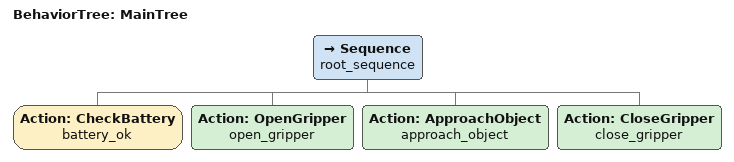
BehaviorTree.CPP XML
<?xml version="1.0"?>
<root main_tree_to_execute="MainTree">
    <BehaviorTree ID="MainTree">
        <Sequence name="root_sequence">
            <Action ID="CheckBattery" name="battery_ok"/>
            <Action ID="OpenGripper" name="open_gripper"/>
            <Action ID="ApproachObject" name="approach_object"/>
            <Action ID="CloseGripper" name="close_gripper"/>
        </Sequence>
    </BehaviorTree>
</root>
